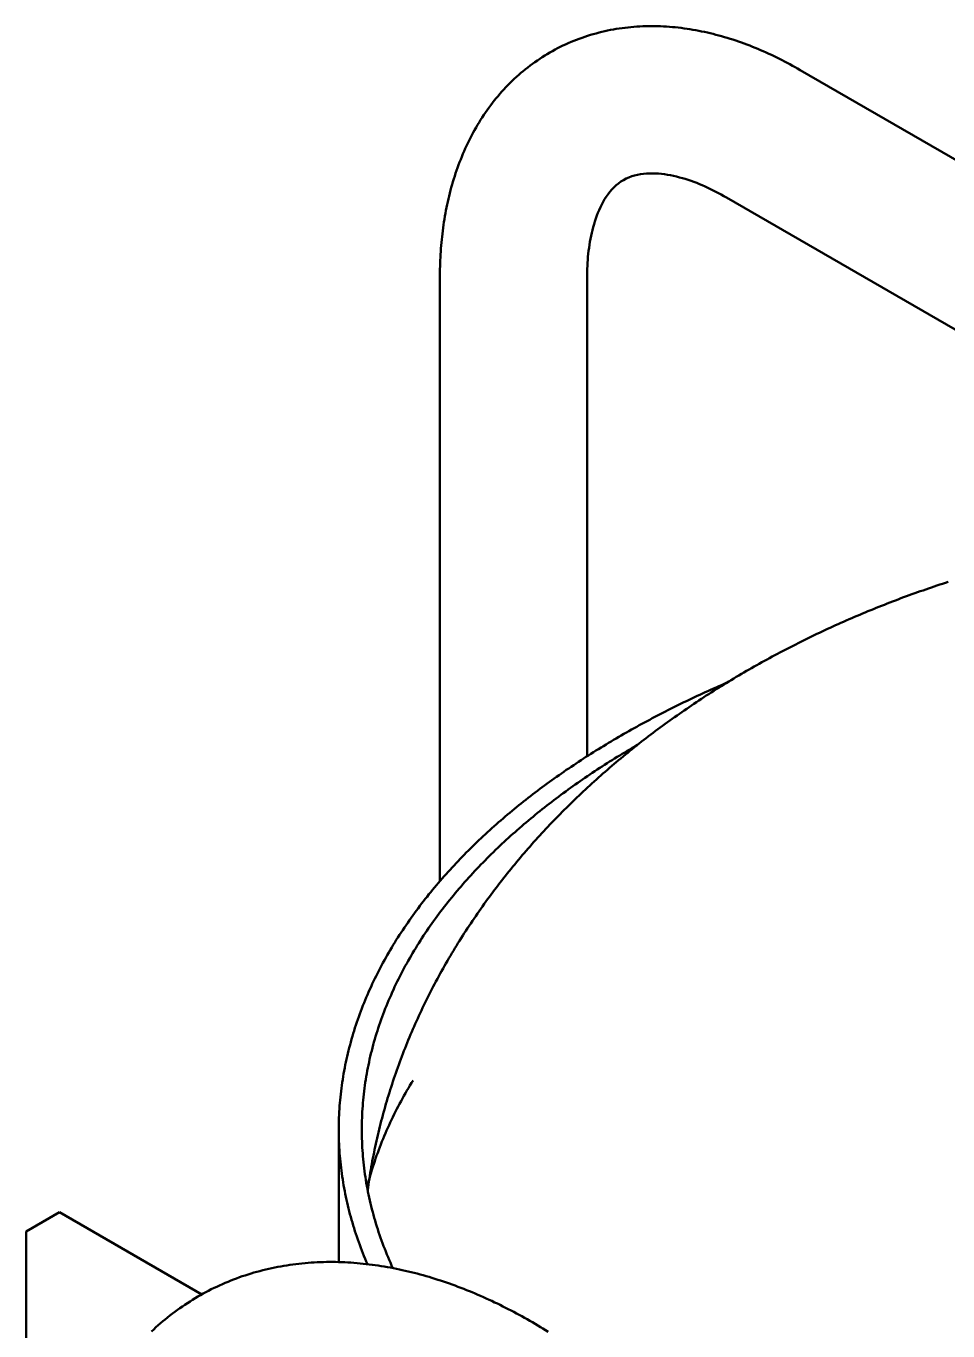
# Model space of a CAD drawing. Header units: millimetres. Extents: x 0 to 594, y 0 to 420.
# Drawn here: x 458.54 to 474.19, y 254.29 to 276.44 of the extents above; entities that cross this region are included whole.
import ezdxf

# ---------------------------------------------------------------- set-up
doc = ezdxf.new("R2010")
doc.units = ezdxf.units.MM
doc.layers.add('01-VISIBLE', color=7, linetype='CONTINUOUS', lineweight=50)

msp = doc.modelspace()

# ---------------------------------------------------------------- linework, layer by layer
at = {"layer": '01-VISIBLE'}
for p, q in [((476.892, 272.687), (471.679, 275.696)), ((475.788, 270.437), (470.429, 273.531)), ((465.562, 272.164), (465.562, 261.922)), ((468.062, 272.164), (468.062, 264.044)), ((463.847, 255.455), (463.847, 257.707)), ((458.539, 255.976), (459.104, 256.303)), ((459.104, 256.303), (461.521, 254.907)), ((458.539, 253.526), (458.539, 255.976))]:
    msp.add_line(p, q, dxfattribs=at)
for points in [[(471.679, 275.696), (471.636, 275.721), (471.592, 275.746), (471.548, 275.77), (471.504, 275.794), (471.46, 275.818), (471.415, 275.841), (471.371, 275.864), (471.326, 275.887), (471.281, 275.909), (471.236, 275.931), (471.19, 275.952), (471.145, 275.973), (471.099, 275.994), (471.053, 276.014), (471.007, 276.034), (470.961, 276.054), (470.915, 276.073), (470.868, 276.092), (470.822, 276.11), (470.775, 276.128), (470.728, 276.146), (470.681, 276.163), (470.633, 276.18), (470.586, 276.196), (470.538, 276.212), (470.49, 276.227), (470.442, 276.242), (470.394, 276.256), (470.346, 276.27), (470.298, 276.283), (470.249, 276.296), (470.201, 276.309), (470.152, 276.321), (470.103, 276.332), (470.054, 276.343), (470.005, 276.353), (469.956, 276.363), (469.906, 276.372), (469.857, 276.381), (469.807, 276.389), (469.758, 276.397), (469.708, 276.404), (469.658, 276.411), (469.609, 276.416), (469.559, 276.422), (469.509, 276.426), (469.459, 276.431), (469.409, 276.434), (469.359, 276.437), (469.308, 276.439), (469.258, 276.441), (469.208, 276.442), (469.158, 276.442), (469.108, 276.442), (469.058, 276.441), (469.007, 276.439), (468.957, 276.437), (468.907, 276.434), (468.857, 276.43), (468.807, 276.426), (468.757, 276.421), (468.707, 276.415), (468.658, 276.409), (468.608, 276.402), (468.558, 276.394), (468.509, 276.385), (468.46, 276.376), (468.41, 276.366), (468.361, 276.356), (468.312, 276.344), (468.264, 276.332), (468.215, 276.319), (468.167, 276.306), (468.119, 276.292), (468.071, 276.277), (468.023, 276.261), (467.976, 276.245), (467.929, 276.228), (467.882, 276.21), (467.835, 276.192), (467.789, 276.172), (467.743, 276.152), (467.697, 276.132), (467.651, 276.11), (467.606, 276.088), (467.561, 276.066), (467.517, 276.042), (467.473, 276.018), (467.429, 275.993), (467.386, 275.968), (467.343, 275.942), (467.301, 275.915), (467.259, 275.888), (467.217, 275.86), (467.176, 275.831), (467.135, 275.802), (467.095, 275.772), (467.055, 275.741), (467.016, 275.71), (466.977, 275.678), (466.939, 275.646), (466.901, 275.613), (466.863, 275.58), (466.826, 275.546), (466.79, 275.511), (466.754, 275.476), (466.719, 275.44), (466.684, 275.404), (466.65, 275.368), (466.616, 275.33), (466.583, 275.293), (466.55, 275.255), (466.518, 275.216), (466.487, 275.177), (466.456, 275.138), (466.425, 275.098), (466.395, 275.057), (466.366, 275.017), (466.337, 274.975), (466.309, 274.934), (466.282, 274.892), (466.255, 274.85), (466.228, 274.807), (466.202, 274.764), (466.177, 274.721), (466.152, 274.677), (466.128, 274.633), (466.104, 274.589), (466.081, 274.545), (466.058, 274.5), (466.036, 274.455), (466.015, 274.409), (465.994, 274.364), (465.974, 274.318), (465.954, 274.272), (465.935, 274.225), (465.916, 274.179), (465.898, 274.132), (465.88, 274.085), (465.863, 274.038), (465.846, 273.991), (465.83, 273.943), (465.814, 273.895), (465.799, 273.847), (465.785, 273.799), (465.771, 273.751), (465.757, 273.703), (465.744, 273.654), (465.732, 273.606), (465.72, 273.557), (465.708, 273.508), (465.697, 273.459), (465.686, 273.41), (465.676, 273.361), (465.666, 273.312), (465.657, 273.263), (465.648, 273.213), (465.64, 273.164), (465.632, 273.114), (465.625, 273.065), (465.618, 273.015), (465.611, 272.965), (465.605, 272.915), (465.599, 272.865), (465.594, 272.816), (465.589, 272.766), (465.585, 272.716), (465.581, 272.666), (465.577, 272.616), (465.574, 272.566), (465.571, 272.515), (465.568, 272.465), (465.566, 272.415), (465.565, 272.365), (465.563, 272.315), (465.563, 272.265), (465.562, 272.214), (465.562, 272.164)], [(470.429, 273.531), (470.385, 273.557), (470.34, 273.582), (470.295, 273.606), (470.249, 273.63), (470.203, 273.653), (470.157, 273.675), (470.111, 273.697), (470.064, 273.718), (470.017, 273.739), (469.97, 273.759), (469.922, 273.778), (469.874, 273.796), (469.826, 273.814), (469.777, 273.83), (469.728, 273.846), (469.679, 273.861), (469.63, 273.874), (469.58, 273.887), (469.53, 273.899), (469.48, 273.909), (469.429, 273.918), (469.378, 273.926), (469.327, 273.932), (469.276, 273.937), (469.225, 273.94), (469.174, 273.942), (469.122, 273.942), (469.071, 273.939), (469.02, 273.935), (468.969, 273.928), (468.919, 273.918), (468.869, 273.906), (468.82, 273.892), (468.772, 273.874), (468.725, 273.853), (468.679, 273.828)], [(468.679, 273.828), (468.636, 273.801), (468.594, 273.771), (468.555, 273.739), (468.517, 273.703), (468.482, 273.666), (468.448, 273.627), (468.417, 273.587), (468.388, 273.545), (468.36, 273.501), (468.334, 273.457), (468.31, 273.412), (468.287, 273.366), (468.266, 273.319), (468.246, 273.272), (468.227, 273.224), (468.21, 273.176), (468.194, 273.127), (468.179, 273.078), (468.165, 273.028), (468.152, 272.979), (468.14, 272.929), (468.129, 272.879), (468.119, 272.828), (468.11, 272.778), (468.102, 272.727), (468.095, 272.676), (468.088, 272.625), (468.082, 272.574), (468.077, 272.523), (468.073, 272.472), (468.07, 272.421), (468.067, 272.37), (468.065, 272.318), (468.063, 272.267), (468.062, 272.216), (468.062, 272.164)], [(474.192, 267.005), (474.144, 266.989), (474.096, 266.974), (474.049, 266.958), (474.001, 266.942), (473.954, 266.926), (473.907, 266.91), (473.859, 266.894), (473.812, 266.878), (473.765, 266.861), (473.718, 266.845), (473.67, 266.828), (473.623, 266.811), (473.576, 266.794), (473.529, 266.777), (473.482, 266.76), (473.435, 266.743), (473.389, 266.726), (473.342, 266.708), (473.295, 266.69), (473.248, 266.672), (473.202, 266.654), (473.155, 266.636), (473.108, 266.618), (473.062, 266.6), (473.015, 266.581), (472.969, 266.563), (472.923, 266.544), (472.876, 266.525), (472.83, 266.506), (472.784, 266.487), (472.738, 266.468), (472.692, 266.448), (472.646, 266.429), (472.6, 266.409), (472.554, 266.39), (472.508, 266.37), (472.462, 266.35), (472.416, 266.329), (472.37, 266.309), (472.325, 266.289), (472.279, 266.268), (472.234, 266.248), (472.188, 266.227), (472.143, 266.206), (472.097, 266.185), (472.052, 266.164), (472.007, 266.142), (471.962, 266.121), (471.917, 266.099), (471.872, 266.077), (471.827, 266.056), (471.782, 266.034), (471.737, 266.012), (471.692, 265.989), (471.647, 265.967), (471.603, 265.944), (471.558, 265.922), (471.514, 265.899), (471.469, 265.876), (471.425, 265.853), (471.38, 265.83), (471.336, 265.807), (471.292, 265.783), (471.248, 265.76), (471.204, 265.736), (471.16, 265.712), (471.116, 265.688), (471.072, 265.664), (471.028, 265.64), (470.985, 265.616), (470.941, 265.591), (470.897, 265.567), (470.854, 265.542), (470.811, 265.517), (470.767, 265.492), (470.724, 265.467), (470.681, 265.442), (470.638, 265.416), (470.595, 265.391), (470.552, 265.365), (470.509, 265.339), (470.466, 265.313), (470.424, 265.287), (470.381, 265.261), (470.339, 265.235), (470.296, 265.208), (470.254, 265.182), (470.212, 265.155), (470.169, 265.128), (470.127, 265.101), (470.085, 265.074), (470.043, 265.047), (470.001, 265.019), (469.96, 264.992), (469.918, 264.964), (469.876, 264.936), (469.835, 264.908), (469.794, 264.88), (469.752, 264.852), (469.711, 264.824), (469.67, 264.795), (469.629, 264.767), (469.588, 264.738), (469.547, 264.709), (469.506, 264.68), (469.466, 264.651), (469.425, 264.622), (469.385, 264.593), (469.344, 264.563), (469.304, 264.534), (469.264, 264.504), (469.224, 264.474), (469.184, 264.444), (469.144, 264.414), (469.104, 264.383), (469.064, 264.353), (469.025, 264.322), (468.985, 264.292), (468.946, 264.261), (468.907, 264.23), (468.868, 264.199), (468.828, 264.167), (468.79, 264.136), (468.751, 264.105), (468.712, 264.073), (468.673, 264.041), (468.635, 264.009), (468.596, 263.977), (468.558, 263.945), (468.52, 263.913), (468.482, 263.88), (468.444, 263.848), (468.406, 263.815), (468.368, 263.782), (468.331, 263.749), (468.293, 263.716), (468.256, 263.683), (468.219, 263.65), (468.181, 263.616), (468.144, 263.583), (468.107, 263.549), (468.071, 263.515), (468.034, 263.481), (467.997, 263.447), (467.961, 263.413), (467.925, 263.378), (467.889, 263.344), (467.852, 263.309), (467.817, 263.274), (467.781, 263.239), (467.745, 263.204), (467.71, 263.169), (467.674, 263.134), (467.639, 263.098), (467.604, 263.063), (467.569, 263.027), (467.534, 262.991), (467.499, 262.955), (467.464, 262.919), (467.43, 262.883), (467.396, 262.847), (467.361, 262.81), (467.327, 262.774), (467.293, 262.737), (467.26, 262.7), (467.226, 262.663), (467.192, 262.626), (467.159, 262.589), (467.126, 262.551), (467.093, 262.514), (467.06, 262.476), (467.027, 262.439), (466.994, 262.401), (466.962, 262.363), (466.929, 262.325), (466.897, 262.286), (466.865, 262.248), (466.833, 262.209), (466.802, 262.171), (466.77, 262.132), (466.738, 262.093), (466.707, 262.054), (466.676, 262.015), (466.645, 261.976), (466.614, 261.936), (466.583, 261.897), (466.553, 261.857), (466.523, 261.818), (466.492, 261.778), (466.462, 261.738), (466.433, 261.698), (466.403, 261.657), (466.373, 261.617), (466.344, 261.577), (466.315, 261.536), (466.286, 261.495), (466.257, 261.455), (466.228, 261.414), (466.199, 261.373), (466.171, 261.331), (466.143, 261.29), (466.115, 261.249), (466.087, 261.207), (466.059, 261.165), (466.032, 261.124), (466.004, 261.082), (465.977, 261.04), (465.95, 260.998), (465.923, 260.956), (465.897, 260.913), (465.87, 260.871), (465.844, 260.828), (465.818, 260.786), (465.792, 260.743), (465.766, 260.7), (465.741, 260.657), (465.716, 260.614), (465.69, 260.571), (465.665, 260.527), (465.641, 260.484), (465.616, 260.44), (465.592, 260.397), (465.567, 260.353), (465.543, 260.309), (465.52, 260.265), (465.496, 260.221), (465.473, 260.177), (465.449, 260.133), (465.426, 260.088), (465.403, 260.044), (465.381, 259.999), (465.358, 259.954), (465.336, 259.91), (465.314, 259.865), (465.292, 259.82), (465.27, 259.775), (465.249, 259.729), (465.228, 259.684), (465.207, 259.639), (465.186, 259.593), (465.165, 259.548), (465.145, 259.502), (465.125, 259.456), (465.105, 259.411), (465.085, 259.365), (465.065, 259.319), (465.046, 259.273), (465.027, 259.226), (465.008, 259.18), (464.989, 259.134), (464.971, 259.087), (464.952, 259.041), (464.934, 258.994), (464.917, 258.947), (464.899, 258.901), (464.882, 258.854), (464.864, 258.807), (464.847, 258.76), (464.831, 258.713), (464.814, 258.665), (464.798, 258.618), (464.782, 258.571), (464.766, 258.523), (464.75, 258.476), (464.735, 258.428), (464.72, 258.381), (464.705, 258.333), (464.69, 258.285), (464.676, 258.237), (464.661, 258.189), (464.647, 258.141), (464.634, 258.093), (464.62, 258.045), (464.607, 257.997), (464.594, 257.949), (464.581, 257.9), (464.568, 257.852), (464.556, 257.803), (464.544, 257.755), (464.532, 257.706), (464.52, 257.658), (464.509, 257.609), (464.497, 257.56), (464.486, 257.512), (464.476, 257.463), (464.465, 257.414), (464.455, 257.365), (464.445, 257.316), (464.435, 257.267), (464.426, 257.218), (464.416, 257.169), (464.407, 257.119), (464.398, 257.07), (464.39, 257.021), (464.382, 256.972), (464.374, 256.922), (464.366, 256.873), (464.358, 256.823), (464.351, 256.774), (464.344, 256.724), (464.337, 256.675)], [(463.847, 257.707), (463.847, 257.757), (463.848, 257.807), (463.849, 257.857), (463.85, 257.907), (463.853, 257.957), (463.855, 258.007), (463.858, 258.058), (463.861, 258.108), (463.865, 258.157), (463.87, 258.207), (463.875, 258.257), (463.88, 258.307), (463.885, 258.357), (463.892, 258.407), (463.898, 258.456), (463.905, 258.506), (463.913, 258.556), (463.921, 258.605), (463.929, 258.654), (463.938, 258.704), (463.947, 258.753), (463.957, 258.802), (463.967, 258.851), (463.978, 258.9), (463.989, 258.949), (464, 258.998), (464.012, 259.047), (464.024, 259.095), (464.037, 259.144), (464.05, 259.192), (464.063, 259.24), (464.077, 259.289), (464.092, 259.337), (464.106, 259.384), (464.121, 259.432), (464.137, 259.48), (464.153, 259.527), (464.169, 259.575), (464.186, 259.622), (464.203, 259.669), (464.22, 259.716), (464.238, 259.763), (464.256, 259.81), (464.275, 259.856), (464.294, 259.903), (464.313, 259.949), (464.333, 259.995), (464.353, 260.041), (464.373, 260.087), (464.394, 260.132), (464.415, 260.178), (464.436, 260.223), (464.458, 260.268), (464.48, 260.313), (464.503, 260.358), (464.526, 260.403), (464.549, 260.447), (464.572, 260.492), (464.596, 260.536), (464.62, 260.58), (464.644, 260.623), (464.669, 260.667), (464.694, 260.711), (464.719, 260.754), (464.745, 260.797), (464.771, 260.84), (464.797, 260.883), (464.823, 260.925), (464.85, 260.968), (464.877, 261.01), (464.904, 261.052), (464.932, 261.094), (464.96, 261.135), (464.988, 261.177), (465.016, 261.218), (465.045, 261.259), (465.074, 261.3), (465.103, 261.341), (465.132, 261.382), (465.162, 261.422), (465.192, 261.462), (465.222, 261.502), (465.252, 261.542), (465.283, 261.582), (465.314, 261.621), (465.345, 261.66), (465.376, 261.7), (465.408, 261.739), (465.439, 261.777), (465.471, 261.816), (465.504, 261.854), (465.536, 261.892), (465.569, 261.93), (465.602, 261.968), (465.635, 262.006), (465.668, 262.043), (465.701, 262.081), (465.735, 262.118), (465.769, 262.155), (465.803, 262.192), (465.837, 262.228), (465.872, 262.265), (465.906, 262.301), (465.941, 262.337), (465.976, 262.373), (466.011, 262.408), (466.047, 262.444), (466.082, 262.479), (466.118, 262.514), (466.154, 262.549), (466.19, 262.584), (466.226, 262.619), (466.263, 262.653), (466.299, 262.688), (466.336, 262.722), (466.373, 262.756), (466.41, 262.789), (466.447, 262.823), (466.484, 262.856), (466.522, 262.89), (466.559, 262.923), (466.597, 262.956), (466.635, 262.988), (466.673, 263.021), (466.711, 263.053), (466.75, 263.086), (466.788, 263.118), (466.827, 263.15), (466.866, 263.181), (466.905, 263.213), (466.944, 263.244), (466.983, 263.276), (467.022, 263.307), (467.062, 263.338), (467.101, 263.368), (467.141, 263.399), (467.181, 263.429), (467.221, 263.46), (467.261, 263.49), (467.301, 263.52), (467.341, 263.55), (467.382, 263.579), (467.422, 263.609), (467.463, 263.638), (467.504, 263.667), (467.544, 263.696), (467.585, 263.725), (467.627, 263.754), (467.668, 263.782), (467.709, 263.811), (467.75, 263.839), (467.792, 263.867), (467.834, 263.895), (467.875, 263.923), (467.917, 263.95), (467.959, 263.978), (468.001, 264.005), (468.043, 264.032), (468.085, 264.059), (468.128, 264.086), (468.17, 264.113), (468.212, 264.14), (468.255, 264.166), (468.298, 264.192), (468.34, 264.218), (468.383, 264.244), (468.426, 264.27), (468.469, 264.296), (468.512, 264.322), (468.556, 264.347), (468.599, 264.372), (468.642, 264.398), (468.686, 264.423), (468.729, 264.447), (468.773, 264.472), (468.816, 264.497), (468.86, 264.521), (468.904, 264.546), (468.948, 264.57), (468.992, 264.594), (469.036, 264.618), (469.08, 264.641), (469.124, 264.665), (469.168, 264.689), (469.213, 264.712), (469.257, 264.735), (469.302, 264.758), (469.346, 264.781), (469.391, 264.804), (469.435, 264.827), (469.48, 264.849), (469.525, 264.872), (469.57, 264.894), (469.615, 264.916), (469.66, 264.938), (469.705, 264.96), (469.75, 264.982), (469.795, 265.004), (469.84, 265.025), (469.886, 265.047), (469.931, 265.068), (469.977, 265.089), (470.022, 265.11), (470.068, 265.131), (470.113, 265.152), (470.159, 265.172), (470.205, 265.193), (470.25, 265.213), (470.296, 265.233), (470.342, 265.254), (470.388, 265.274), (470.434, 265.294)], [(464.237, 257.707), (464.237, 257.757), (464.238, 257.807), (464.239, 257.857), (464.241, 257.907), (464.243, 257.957), (464.245, 258.007), (464.248, 258.057), (464.252, 258.107), (464.256, 258.157), (464.26, 258.207), (464.265, 258.257), (464.271, 258.307), (464.276, 258.356), (464.283, 258.406), (464.289, 258.456), (464.297, 258.505), (464.304, 258.555), (464.312, 258.604), (464.321, 258.653), (464.33, 258.703), (464.339, 258.752), (464.349, 258.801), (464.36, 258.85), (464.37, 258.899), (464.382, 258.948), (464.393, 258.996), (464.405, 259.045), (464.418, 259.093), (464.431, 259.142), (464.444, 259.19), (464.458, 259.238), (464.472, 259.286), (464.487, 259.334), (464.502, 259.382), (464.517, 259.43), (464.533, 259.477), (464.549, 259.524), (464.566, 259.572), (464.583, 259.619), (464.6, 259.666), (464.618, 259.712), (464.636, 259.759), (464.655, 259.806), (464.674, 259.852), (464.693, 259.898), (464.713, 259.944), (464.733, 259.99), (464.753, 260.036), (464.774, 260.081), (464.795, 260.127), (464.817, 260.172), (464.838, 260.217), (464.861, 260.262), (464.883, 260.307), (464.906, 260.351), (464.929, 260.396), (464.953, 260.44), (464.976, 260.484), (465.001, 260.528), (465.025, 260.572), (465.05, 260.615), (465.075, 260.658), (465.1, 260.702), (465.126, 260.745), (465.152, 260.787), (465.178, 260.83), (465.205, 260.872), (465.232, 260.915), (465.259, 260.957), (465.286, 260.999), (465.314, 261.04), (465.342, 261.082), (465.37, 261.123), (465.399, 261.164), (465.428, 261.205), (465.457, 261.246), (465.486, 261.287), (465.516, 261.327), (465.546, 261.367), (465.576, 261.407), (465.606, 261.447), (465.637, 261.487), (465.667, 261.526), (465.698, 261.565), (465.73, 261.605), (465.761, 261.643), (465.793, 261.682), (465.825, 261.721), (465.857, 261.759), (465.89, 261.797), (465.922, 261.835), (465.955, 261.873), (465.988, 261.911), (466.021, 261.948), (466.055, 261.985), (466.089, 262.022), (466.123, 262.059), (466.157, 262.096), (466.191, 262.132), (466.225, 262.169), (466.26, 262.205), (466.295, 262.241), (466.33, 262.276), (466.365, 262.312), (466.401, 262.347), (466.436, 262.383), (466.472, 262.418), (466.508, 262.453), (466.544, 262.487), (466.58, 262.522), (466.617, 262.556), (466.653, 262.59), (466.69, 262.624), (466.727, 262.658), (466.764, 262.692), (466.802, 262.725), (466.839, 262.758), (466.877, 262.791), (466.914, 262.824), (466.952, 262.857), (466.99, 262.89), (467.028, 262.922), (467.067, 262.954), (467.105, 262.986), (467.144, 263.018), (467.183, 263.05), (467.221, 263.082), (467.26, 263.113), (467.3, 263.144), (467.339, 263.175), (467.378, 263.206), (467.418, 263.237), (467.458, 263.267), (467.497, 263.298), (467.537, 263.328), (467.577, 263.358), (467.618, 263.388), (467.658, 263.418), (467.698, 263.447), (467.739, 263.477), (467.779, 263.506), (467.82, 263.535), (467.861, 263.564), (467.902, 263.593), (467.943, 263.621), (467.984, 263.65), (468.026, 263.678), (468.067, 263.706), (468.109, 263.734), (468.15, 263.762), (468.192, 263.79), (468.234, 263.817), (468.276, 263.845), (468.318, 263.872), (468.36, 263.899), (468.402, 263.926), (468.444, 263.953), (468.487, 263.979), (468.529, 264.006), (468.572, 264.032), (468.615, 264.058), (468.657, 264.084), (468.7, 264.11), (468.743, 264.136), (468.786, 264.161), (468.829, 264.187), (468.873, 264.212), (468.916, 264.237)], [(465.107, 258.541), (465.08, 258.498), (465.054, 258.455), (465.028, 258.411), (465.003, 258.367), (464.977, 258.323), (464.952, 258.279), (464.928, 258.235), (464.903, 258.19), (464.879, 258.145), (464.856, 258.1), (464.832, 258.055), (464.809, 258.01), (464.787, 257.965), (464.764, 257.919), (464.742, 257.873), (464.721, 257.827), (464.699, 257.781), (464.678, 257.735), (464.658, 257.689), (464.638, 257.642), (464.618, 257.595), (464.598, 257.548), (464.579, 257.501), (464.56, 257.454), (464.542, 257.407), (464.524, 257.359), (464.507, 257.312), (464.489, 257.264), (464.472, 257.216), (464.456, 257.168), (464.44, 257.12), (464.424, 257.071), (464.409, 257.023), (464.394, 256.974), (464.38, 256.926), (464.366, 256.877), (464.352, 256.828), (464.339, 256.779), (464.327, 256.73)], [(464.332, 255.42), (464.313, 255.466), (464.293, 255.513), (464.274, 255.559), (464.256, 255.606), (464.238, 255.652), (464.22, 255.699), (464.202, 255.746), (464.185, 255.793), (464.169, 255.84), (464.152, 255.888), (464.136, 255.935), (464.121, 255.983), (464.106, 256.031), (464.091, 256.078), (464.077, 256.126), (464.063, 256.175), (464.05, 256.223), (464.036, 256.271), (464.024, 256.32), (464.012, 256.368), (464, 256.417), (463.988, 256.466), (463.977, 256.514), (463.967, 256.563), (463.957, 256.612), (463.947, 256.662), (463.938, 256.711), (463.929, 256.76), (463.921, 256.809), (463.913, 256.859), (463.905, 256.908), (463.898, 256.958), (463.892, 257.008), (463.885, 257.057), (463.88, 257.107), (463.874, 257.157), (463.87, 257.207), (463.865, 257.257), (463.861, 257.307), (463.858, 257.357), (463.855, 257.407), (463.853, 257.457), (463.85, 257.507), (463.849, 257.557), (463.848, 257.607), (463.847, 257.657), (463.847, 257.707)], [(464.764, 255.353), (464.744, 255.4), (464.723, 255.446), (464.703, 255.492), (464.683, 255.539), (464.664, 255.586), (464.645, 255.633), (464.627, 255.68), (464.608, 255.727), (464.591, 255.775), (464.573, 255.822), (464.556, 255.87), (464.54, 255.918), (464.523, 255.966), (464.508, 256.014), (464.492, 256.062), (464.477, 256.11), (464.463, 256.159), (464.449, 256.208), (464.435, 256.256), (464.422, 256.305), (464.409, 256.354), (464.397, 256.403), (464.385, 256.453), (464.373, 256.502), (464.362, 256.551), (464.352, 256.601), (464.342, 256.65), (464.332, 256.7), (464.323, 256.75), (464.314, 256.8), (464.306, 256.85), (464.298, 256.9), (464.291, 256.95), (464.284, 257), (464.277, 257.05), (464.271, 257.101), (464.266, 257.151), (464.261, 257.201), (464.256, 257.252), (464.252, 257.302), (464.249, 257.353), (464.245, 257.403), (464.243, 257.454), (464.241, 257.504), (464.239, 257.555), (464.238, 257.606), (464.237, 257.656), (464.237, 257.707)], [(460.667, 254.277), (460.705, 254.313), (460.743, 254.348), (460.782, 254.382), (460.821, 254.417), (460.86, 254.45), (460.9, 254.483), (460.94, 254.516), (460.981, 254.548), (461.022, 254.58), (461.064, 254.611), (461.106, 254.642), (461.148, 254.672), (461.191, 254.702), (461.234, 254.731), (461.277, 254.76), (461.321, 254.788), (461.365, 254.815), (461.409, 254.842), (461.454, 254.869), (461.499, 254.895), (461.544, 254.92), (461.59, 254.945), (461.636, 254.969), (461.682, 254.993), (461.729, 255.016), (461.776, 255.038), (461.823, 255.06), (461.87, 255.081), (461.918, 255.102), (461.966, 255.122), (462.014, 255.142), (462.062, 255.161), (462.111, 255.179), (462.16, 255.197), (462.209, 255.214), (462.258, 255.23), (462.307, 255.246), (462.357, 255.262), (462.407, 255.277), (462.457, 255.291), (462.507, 255.304), (462.557, 255.317), (462.608, 255.33), (462.658, 255.342), (462.709, 255.353), (462.76, 255.363), (462.811, 255.374), (462.862, 255.383), (462.913, 255.392), (462.964, 255.4), (463.016, 255.408), (463.067, 255.415), (463.119, 255.422), (463.17, 255.428), (463.222, 255.433), (463.274, 255.438), (463.325, 255.442), (463.377, 255.446), (463.429, 255.449), (463.481, 255.452), (463.533, 255.454), (463.585, 255.456), (463.637, 255.457), (463.689, 255.457), (463.741, 255.457), (463.792, 255.457), (463.844, 255.455), (463.896, 255.454), (463.948, 255.452), (464, 255.449), (464.052, 255.446), (464.104, 255.442), (464.156, 255.438), (464.207, 255.434), (464.259, 255.428), (464.311, 255.423), (464.362, 255.417), (464.414, 255.41), (464.465, 255.403), (464.517, 255.396), (464.568, 255.388), (464.619, 255.38), (464.671, 255.371), (464.722, 255.362), (464.773, 255.352), (464.824, 255.342), (464.875, 255.331), (464.925, 255.32), (464.976, 255.309), (465.027, 255.297), (465.077, 255.285), (465.127, 255.272), (465.178, 255.259), (465.228, 255.246), (465.278, 255.232), (465.328, 255.218), (465.378, 255.203), (465.428, 255.188), (465.477, 255.173), (465.527, 255.157), (465.576, 255.141), (465.625, 255.125), (465.675, 255.108), (465.724, 255.091), (465.773, 255.073), (465.821, 255.056), (465.87, 255.037), (465.919, 255.019), (465.967, 255), (466.015, 254.981), (466.064, 254.961), (466.112, 254.942), (466.159, 254.922), (466.207, 254.901), (466.255, 254.88), (466.302, 254.859), (466.35, 254.838), (466.397, 254.816), (466.444, 254.795), (466.491, 254.772), (466.538, 254.75), (466.585, 254.727), (466.631, 254.704), (466.678, 254.681), (466.724, 254.657), (466.77, 254.633), (466.816, 254.609), (466.862, 254.585), (466.908, 254.56), (466.953, 254.535), (466.999, 254.51), (467.044, 254.484), (467.089, 254.459), (467.134, 254.433), (467.179, 254.407), (467.224, 254.38), (467.268, 254.353), (467.313, 254.327), (467.357, 254.299), (467.401, 254.272)]]:
    msp.add_lwpolyline(points, dxfattribs=at)

doc.saveas('drawing.dxf')
